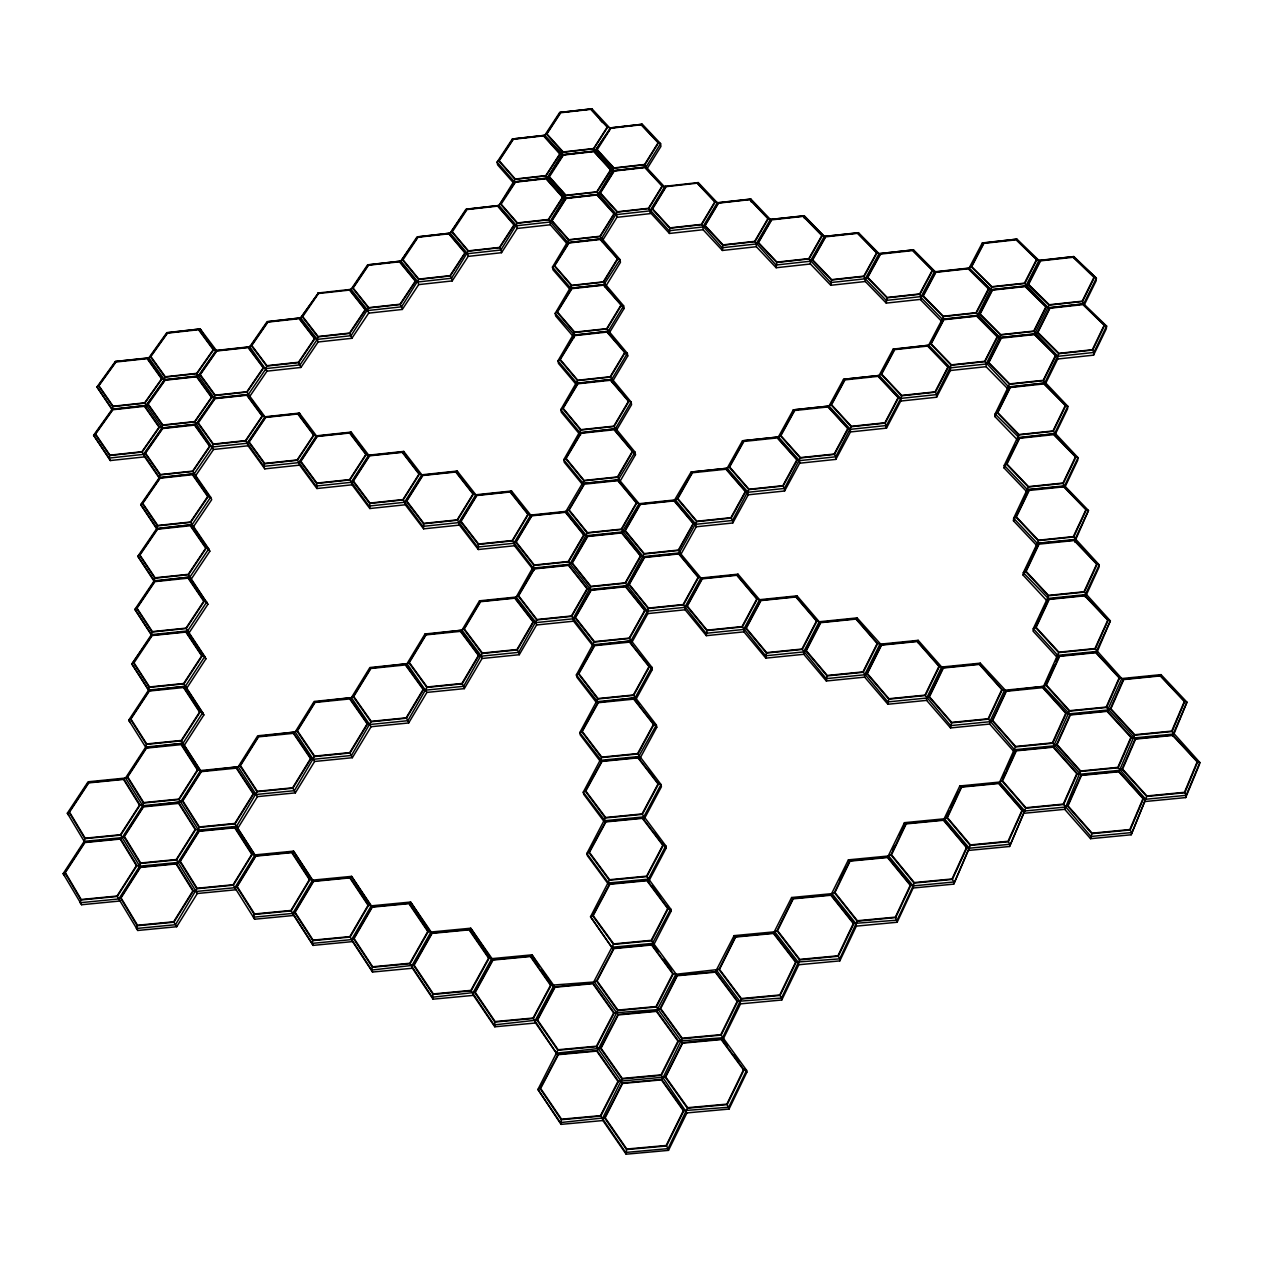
<?xml version="1.0" encoding="UTF-8"?>
<svg xmlns="http://www.w3.org/2000/svg" width="1263" height="1263" viewBox="0 0 1263 1263"><rect width="100%" height="100%" fill="white"/><g stroke="black" fill="none" stroke-linecap="round" stroke-linejoin="round"><path stroke-width="1.5" d="M680.347 555.325L696.245 526.782L732.777 522.977L748.249 494.812L784.607 490.991L799.653 463.205L835.853 459.385L850.457 431.946L886.5 428.125L900.708 401.05L901.514 395.808L881.148 374.211L894.409 349.298L928.605 345.257L930.673 343.962L943.572 319.381L976.836 315.782L979.646 314.061L992.181 289.795L1025.303 286.196L1028.082 284.491L1040.254 260.541L1073.866 256.578L1096.379 278.144L1096.079 280.907L1084.285 304.904M904.466 824.881L904.466 822.671L944.487 818.787L946.84 817.682L961.285 786.723L998.859 783.044L999.649 782.065L1015.42 746.938L992.165 720.557L1005.995 690.893L1043.538 686.362L1058.678 652.624L1035.597 627.474L1048.858 599.041L1084.949 595.362L1099.252 564.893L1073.676 536.964L1086.433 509.699L1063.935 486.429L1027.466 489.697L1004.243 465.384L1018.783 434.93L997.265 412.717L1010.037 387.173L1044.754 383.052L1058.757 353.703L1037.381 332.453L1049.664 307.888L1083.717 303.878L1096.379 278.144L1073.234 256.926M727.488 1045.859L722.925 1039.67L740.544 1003.864L781.765 1000.012L798.816 964.743L839.832 960.89L856.346 926.126L897.14 922.258L913.133 888.015L914.08 883.074L890.952 854.893L905.871 823.476L943.635 819.813L959.817 785.965L999.649 782.065L1002.017 780.944L1016.005 750.427L1053.389 746.733L1069.414 711.148L1045.89 685.193L1059.294 655.955L1095.921 652.261L1110.366 620.875L1084.317 592.126L1097.2 564.103L1074.292 540.106L1037.27 543.327L1013.652 518.256L1028.335 487.029L1006.437 464.121L1019.336 437.898L1054.542 433.714L1067.819 406.276L1043.522 380.652L1055.931 355.456L1034.571 334.206L999.633 337.6L976.836 315.782M912.786 250.216L932.726 270.298L919.938 294.247L921.137 299.315L886.247 303.104L865.344 281.507L864.081 276.439L877.09 252.789L857.672 232.992L824.329 236.449L803.394 216.02L770.398 219.478L768.362 218.594L749.954 199.301L718.3 202.838L715.253 201.875L697.318 182.851L698.265 182.582L717.289 202.759L750.854 199.017L770.398 219.478L804.263 215.72L824.329 236.449L858.493 232.676L879.08 253.674L913.559 249.885L934.715 271.182L920.806 297.263L920.774 299.994L942.23 321.907L943.098 316.618L922.827 295.952L935.599 271.987L968.421 268.403L971.2 266.714L983.609 243.049L1016.968 239.133L1038.896 260.415L1040.254 260.541M918.138 642.741L918.169 640.325L879.932 644.193L877.706 643.451L856.188 618.649L820.476 622.296L816.987 621.001L796.085 596.578L760.736 600.209L757.311 598.93L737.008 574.87L701.991 578.486L698.628 577.238L678.926 553.541L644.241 557.125L640.941 555.909L621.791 532.544L587.453 536.128L584.201 534.928L565.619 511.91L531.597 515.478L528.392 514.294L510.347 491.607L476.64 495.159L473.499 493.991L455.975 471.62L422.584 475.172L419.49 474.02L402.471 451.965L369.396 455.501L366.349 454.38L349.835 432.625L317.06 436.145L314.061 435.04L298.021 413.601L265.53 417.09L262.593 416.001L247.011 394.861L214.836 398.35L211.931 397.277L196.807 376.406L164.916 379.879L162.043 378.837L147.376 358.25L115.343 361.486L96.951 386.983L112.344 410.08M926.632 700.381L887.889 704.249L864.681 677.142L826.318 680.994L803.805 654.297L765.82 658.134L743.954 631.847L706.349 635.668L685.13 609.776L684.783 607.361L700.902 577.996L738.034 574.176L759.568 599.688L797.048 595.852L819.229 621.759L857.088 617.891L881.242 644.761L917.317 641.115L939.483 666.296L943.082 667.622L979.52 663.959L1002.333 689.535L988.487 719.168L1014.489 749.717L1014.3 752.022L989.687 724.046L950.534 727.93L926.632 700.381L926.679 698.044L941.677 667.022L980.309 663.154L1005.995 690.893M900.708 401.05L936.578 397.229L936.625 394.593L951.276 365.244L930.673 343.962M936.578 397.229L950.376 370.517L950.455 367.833L928.605 345.257L893.178 349.077L879.095 375.49L843.51 379.31L829.017 406.07L793.275 409.875L778.387 436.982L742.47 440.787L727.156 468.257L691.066 472.062L674.284 500.511L640.088 504.095L636.836 502.911L617.986 480.24L583.19 483.445L563.756 459.748L580.696 430.051L562.651 408.375L577.728 383.447L611.75 379.421L627.348 353.324L606.966 328.98L621.491 304.999L603.746 284.838L570.797 288.201L552.468 267.093L568.603 240.065L551.552 220.741L565.935 198.149L597.162 194.66L599.957 193.065L613.976 170.758L646.072 167.016L660.596 143.635L642.314 124.248L609.745 127.942L607.708 127.042L590.926 108.997L559.651 112.486L544.748 135.33L512.336 139.009L497.069 162.122L497.638 164.869L513.741 183.167M950.534 727.93L951.513 722.846L928.937 696.876L943.082 667.622M913.133 888.015L953.723 884.132L970.252 845.389L946.84 817.682M1017.741 440.203L994.96 416.632L1008.49 389.557L986.087 366.68L986.214 364.012L1000.47 335.011L979.646 314.061M953.723 884.132L969.321 848.199L944.487 818.787M994.96 416.632L995.102 413.996L1009.5 384.284L988.329 362.702L1000.991 337.821M1021.578 504.016L1027.261 492.27L1004.085 467.973L1004.243 465.384L1006.437 464.121M989.687 724.046L989.829 721.71L1004.527 690.261L1043.538 686.362L1045.89 685.193M1015.878 517.009L1038.154 540.627L1037.049 545.853L1013.463 520.798L1013.652 518.256L1015.878 517.009L1028.887 490.091M1027.261 492.27L1027.466 489.697L1064.598 485.829L1088.485 510.505L1074.671 541.969M1038.739 543.769L1025.588 571.444L1048.274 595.804L1047.122 600.999L1023.125 575.154L1023.314 572.66L1037.27 543.327L1074.955 539.443L1088.485 510.505L1086.433 509.699M969.195 850.378L1009.579 846.494L1025.714 808.194L1002.017 780.944M1045.354 384.047L1057.668 359.008L1057.905 356.308L1034.018 331.395L1046.317 306.83L1025.303 286.196M1009.579 846.494L1024.767 810.988L999.649 782.065M1055.915 661.212L1057.763 655.355L1033.276 628.674L1047.374 598.52L1085.612 594.62M1057.668 359.008L1093.553 355.156L1093.853 352.456L1106.609 326.075L1083.717 303.878L1082.517 301.494L1094.453 277.26M1095.921 652.261L1119.681 677.821L1123.407 679.178L1160.413 675.484L1184.868 701.439L1186.967 702.165L1172.806 734.987L1135.232 738.681L1122.018 769.199L1146.709 796.432L1131.159 834.78L1090.569 838.695L1064.725 809.33L1080.465 771.456L1056.515 744.665L1070.045 714.574L1107.241 710.895L1121.797 678.547L1161.029 674.631L1186.967 702.165L1172.948 736.392M1090.569 838.695L1091.864 833.659L1067.456 805.968L1081.112 775.008L1118.892 771.314L1119.555 770.335L1134.537 735.192L1110.319 708.827L1123.407 679.178M1131.159 834.78L1145.715 799.258L1186.178 795.327L1199.85 762.489L1172.08 731.498L1184.868 701.439M1145.288 801.5L1185.689 797.585L1186.178 795.327L1184.836 792.738L1197.734 761.794L1172.806 734.987M159.533 478.424L144.645 456.874L110.276 460.553L93.604 435.277L112.249 409.133L112.849 406.623L98.419 385.768L115.754 361.707M164.916 379.879L146.224 405.455L112.675 409.417L95.088 434.062L109.692 455.533L109.076 458.074L110.276 460.553M198.78 329.359L213.715 349.646L216.068 350.467L249.742 346.772L267.125 321.607L300.657 317.913L318.26 293.205L300.657 317.913L267.693 321.781L251.305 345.525L248.337 347.199L216.573 350.672L200.217 328.964L167.3 332.832L150.36 356.576L165.043 377.132L164.443 379.642L146.224 405.455L112.249 409.133L96.951 386.983L98.419 385.768M147.724 404.223L162.595 425.378L161.98 427.904L143.493 454.38L109.076 458.074L93.604 435.277L95.088 434.062M156.944 529.276L140.714 504.632L159.454 477.493L160.085 474.935L145.024 453.164L162.453 428.204L196.254 424.21L214.836 398.35M154.275 581.548L137.841 556.288L156.865 528.439L157.496 525.866L142.261 503.448L159.943 477.84L194.202 473.783L212.5 446.976L213.131 444.434L197.817 422.994M587.453 536.128L571.792 563.077L568.697 564.956L534.202 568.539L518.098 595.852L514.988 597.762L480.319 601.33L463.789 629.021L461.942 630.19L425.805 634.515L408.817 662.57L407.002 663.722L370.643 668.095L353.198 696.529L351.398 697.665L314.819 702.07L296.916 730.898L295.147 732.019L258.315 736.455L239.938 765.694L238.202 766.783L201.133 771.251L182.267 800.9L180.562 801.973L143.256 806.489L123.885 836.532L122.211 837.606L120.49 838.616L84.668 842.137L64.792 872.622L80.927 899.982L117.254 896.462L120.127 900.993L81.637 904.734L63.15 873.664L84.226 841.347L84.889 838.648L68.976 812.141L88.536 782.492L123.837 778.971L127.168 776.95L146.24 747.712L182.993 743.291L202.712 712.711L183.909 683.867L202.222 655.829L186.103 631.658L151.955 635.178L131.857 664.006L148.813 690.687M151.623 635.4L134.888 609.398L154.197 580.791L154.844 578.201L139.404 555.12L157.354 528.85L192.087 524.713L210.653 497.212L192.813 471.446L210.084 446.186L194.786 424.715M81.637 904.734L80.248 902.698L80.927 899.982M188.361 577.759L204.274 601.204L186.229 628.5L204.78 656.539L185.361 686.298L149.145 690.64L131.857 664.006L151.465 634.642L152.113 632.021L136.483 608.229L154.686 581.264L189.908 577.065L208.742 548.852L190.681 522.361L208.206 496.454L192.702 474.351M216.573 350.672L199.791 374.716L214.931 395.556L214.3 398.082L196.254 424.21L161.98 427.904L159.564 427.115L144.708 405.944M129.994 722.436L128.731 720.194L148.639 690.04L149.302 687.388L133.468 662.87M149.145 690.64L130.373 719.089L146.413 744.381L145.75 747.033L125.526 778.04L88.094 781.781L67.349 813.214L84.668 842.137M127.168 776.95L143.429 803.047L142.751 805.731L122.211 837.606L84.226 841.347M123.885 836.532L140.367 863.466L139.688 866.181L118.801 898.956L80.248 902.698M251.305 345.525L266.698 366.065L266.051 368.575L248.432 394.388L247.011 394.861M234.965 827.344L252.316 854.277L233.355 885.174L236.007 889.752L197.312 893.509L176.694 926.726L137.825 930.468L136.515 928.463L137.209 925.732L120.506 897.93L140.193 867.018L176.378 863.466L179.772 861.366L198.954 830.88L234.965 827.344L236.56 826.334L257.068 791.759L239.938 765.694M265.53 417.09L248.685 442.05L264.488 463.789L263.825 466.347L264.804 468.857L299.647 465.131L316.887 488.528L352.061 484.803L369.822 508.531L405.312 504.774L423.61 528.85L459.448 525.092L478.298 549.516L514.467 545.742L533.886 570.513M302.252 316.65L317.897 336.889L317.25 339.384L300.041 364.865L266.051 368.575L263.714 367.754L248.337 347.199M182.267 800.9L199.08 827.391L198.386 830.107L178.051 862.424L139.688 866.181L136.957 865.565L120.49 838.616M179.772 861.366L196.823 888.726L175.462 924.721L136.515 928.463M317.06 436.145L300.389 461.405L316.65 483.476L316.887 488.528M642.314 124.248L610.613 127.942L595.031 151.055L563.156 154.765L547.258 178.13L515.209 181.872L498.98 205.49L466.757 209.263L450.196 233.15L417.785 236.955L400.876 261.109L368.291 264.93L352.645 288.075L368.543 308.014L351.082 335.69L317.25 339.384L314.945 338.563L299.315 318.308M402.518 259.815L418.637 279.47L401.571 306.814L402.313 309.451L368.67 313.145L351.888 338.295L318.118 341.989L300.926 367.454L266.998 371.148L249.411 396.929L253.816 402.913M530.649 956.028L551.126 985.219L533.381 1018.483L557.63 1054.968L535.559 1022.998L494.78 1026.803L473.436 995.37L433.098 999.175L412.448 968.247L372.538 972.036L352.566 941.598L313.082 945.387L293.774 915.454L254.668 919.211L253.563 917.191L254.289 914.444L236.67 886.642L255.615 855.73L292.006 852.162L293.553 851.136L313.303 881.006L350.072 877.438L351.572 876.364L372.032 906.739L409.18 903.156L410.617 902.05L431.835 932.947L469.362 929.347L470.752 928.21L492.728 959.627L530.649 956.028L531.991 954.844L554.741 986.813L593.073 983.198L613.455 944.377L592.631 915.707L609.603 883.847L647.145 880.232L648.329 879.143L665.806 845.847L642.346 814.335L658.607 783.865L638.194 757.405L601.772 761.005L579.749 732.682L597.825 698.976L578.328 673.747L594.399 645.314L630.9 640.925L647.477 611.181L648.266 608.498L628.816 584.437L644.241 557.125M369.396 455.501L352.914 481.092L369.68 503.463L369.822 508.531M296.916 730.898L314.361 756.569L294.358 790.685L256.357 794.459L253.737 793.811L236.623 767.715M451.838 231.855L468.21 251.211L451.523 278.255L452.186 280.923L418.685 284.617L402.313 309.451M399.645 261.441L415.764 281.112L400.292 304.525L401.571 306.814L367.88 310.524L365.623 309.672L349.756 289.716L351.035 289.353L367.628 264.804L400.876 261.109L417.074 236.844L450.196 233.15L466 209.184L498.98 205.49L515.083 179.362L498.727 160.811L513.11 139.009M422.584 475.172L406.291 501.079L423.563 523.782L423.61 528.85M353.198 696.529L370.959 721.789L351.461 755.479L313.634 759.252L311.061 758.589L293.632 732.903M313.303 881.006L294.579 912.375L312.814 940.619L312.056 943.382L313.082 945.387M500.653 204.196L517.246 223.267L500.937 249.995L501.522 252.695L468.163 256.389L452.186 280.923M560.472 112.47L546.421 134.004L563.014 152.302L547.258 178.13L514.42 181.825L497.069 162.122L498.727 160.811M408.817 662.57L426.878 687.435L407.87 720.684L408.675 722.957L371.101 726.73L352.361 757.705L314.613 761.478L295.368 792.864L257.431 796.637L237.681 828.465L255.047 855.414M548.963 176.82L565.761 195.623L549.831 222.035L550.336 224.767L567.103 243.806M476.64 495.159L460.553 521.414L478.345 544.432L478.298 549.516M372.032 906.739L353.529 938.567L372.396 967.269L371.622 970.063L372.538 972.036M574.27 337.71L555.688 316.003L555.183 313.35L571.508 285.691L554.22 265.798L568.76 242.67L601.456 238.833L617.212 212.121L599.957 193.065M596.752 149.729L613.771 168.263L598.204 194.376L565.082 198.086L562.982 197.202L546.184 178.383M463.789 629.021L482.119 653.492L463.6 686.314L464.31 688.635L426.91 692.408L408.675 722.957M576.054 384.299L558.483 363.46L557.962 360.839L574.491 332.516L556.951 312.072L571.665 288.359M562.651 408.375L560.819 409.622L579.97 432.625L580.459 435.198L561.34 412.212L560.819 409.622L577.554 380.621L559.762 359.576L574.665 335.263L608.229 331.316L623.638 305.851L603.54 282.154L617.907 258.757L600.414 239.149M181.383 744.191L197.944 769.877L200.58 770.541L238.202 766.783L257.699 735.792L295.147 732.019L314.14 701.439L351.398 697.665L369.901 667.511L407.002 663.722L425.015 633.963L461.942 630.19L479.482 600.825L516.22 597.036L534.044 565.429L515.714 542.08L531.597 515.478M518.098 595.852L536.728 619.944L518.667 652.355L519.282 654.708L482.056 658.497L464.31 688.635M431.835 932.947L413.569 965.248L433.067 994.423L432.278 997.233L433.098 999.175M565.619 511.91L583.932 480.84L565.603 458.516L580.885 432.941L615.365 428.852L631.153 402.076L610.471 377.069L625.169 352.488L607.156 331.727M601.898 241.549L616.928 217.331L650.287 213.621L649.924 210.874L665.001 186.308L665.933 186.356L652.103 208.916L669.832 228.224L669.453 233.45L703.112 229.724L722.404 250.469L756.363 246.711L776.161 267.74L810.436 263.983L830.77 285.28L865.344 281.507M584.122 483.824L568.65 510.063L587.263 533.065L569.881 564.277L533.302 568.082L512.494 540.88L528.392 514.294M571.792 563.077L590.674 586.79L573.07 618.807L573.607 621.191L592.726 645.582M596.389 702.496L576.891 677.252L576.37 674.916L594.194 642.062L575.012 617.623L590.879 589.932L625.722 586.348L628.816 584.437M492.728 959.627L474.714 992.418L494.891 1022.083L494.78 1026.803M718.3 202.838L704.659 225.667L722.878 245.227L722.404 250.469M640.088 504.095L624.838 530.681L644.004 554.031L626.843 585.637L589.916 589.442L587.579 588.7L568.697 564.956M603.967 821.392L583.774 794.395L583.238 792.185L601.551 757.579L581.738 731.545L598.031 702.307L635.068 697.855L651.866 667.274L629.527 638.462L645.172 610.424L625.722 586.348M633.915 698.707L653.997 724.331L637.941 753.964L661.023 784.528L643.783 816.877L642.599 817.887L605.624 821.503L588.89 852.446L586.821 853.52L608.529 882.979L609.034 885.079L587.358 855.651L586.821 853.52L605.403 817.95L585.258 791.08L601.772 761.005M692.124 472.425L677.284 498.664L696.702 521.651L678.926 553.541M771.456 219.557L758.037 242.67L776.729 262.483L776.161 267.74M554.741 986.813L536.996 1020.094L557.851 1050.263L537.912 1089.464L561.025 1124.37L602.909 1120.549L626.132 1154.193L668.49 1150.372L686.914 1112.908L661.37 1075.35L678.547 1041.059L656.665 1010.874L617.923 1014.489L594.352 981.967L551.126 985.219M588.89 852.446L609.366 880.2L590.531 916.749L613.108 949.208L590.531 916.749L592.631 915.707M743.56 441.119L729.13 467.01L748.801 489.634L732.508 520.467L732.777 522.977M701.991 578.486L686.804 606.161L706.854 630.584L706.349 635.668M642.599 817.887L663.359 845.215L646.877 876.585L670.748 909.076L651.834 944.535L613.692 948.15L596.483 980.956L617.67 1010.605L598.299 1049.269L597.004 1050.595L558.057 1054.21L540.059 1088.517L561.261 1119.728L561.025 1124.37M825.449 236.544L812.235 259.925L831.449 280.023L830.77 285.28M794.411 410.159L780.376 435.719L800.284 457.995L784.434 488.449L784.607 490.991M617.923 1014.489L600.462 1048.29L622.028 1078.965L602.372 1118.765L602.909 1120.549M760.736 600.209L745.786 628.264L766.436 653.05L765.82 658.134M880.279 253.8L867.271 277.465L887.005 297.831L886.247 303.104M890.952 854.893L888.631 855.982L848.404 859.85L831.054 894.757L792.911 898.419L777.013 930.752L774.756 931.794L734.103 935.646L715.553 971.673L677.015 975.289L660.091 1008.6L681.988 1038.754L662.886 1077.986L661.654 1079.36L622.28 1082.975L604.567 1117.818L626.527 1149.567L626.132 1154.193M844.694 379.563L831.054 404.791L851.199 426.72L835.743 456.796L835.853 459.385M905.871 823.476L904.466 822.671L887.7 857.056L849.746 860.703L834.354 892.578L832.064 893.636L791.617 897.504L773.682 932.962L735.334 936.609L718.931 969.416L741.144 999.065L722.61 1037.76L721.457 1039.07L682.288 1042.701L665.127 1077.023L687.419 1108.235L668.064 1148.62L668.49 1150.372M820.476 622.296L805.778 650.729L827.06 675.91L826.318 680.994M971.2 266.714L991.676 287.064L977.562 315.371L942.293 319.192L920.806 297.263L922.827 295.952M777.013 930.752L799.542 959.896L781.56 998.054L781.765 1000.012M881.242 644.761L866.828 673.605L888.742 699.165L887.889 704.249M1028.082 284.491L1049.111 305.125L1034.571 334.206M834.354 892.578L857.182 921.232L839.721 958.854L839.832 960.89M1185.689 797.585L1199.329 764.794L1199.85 762.489L1197.734 761.794M1053.389 746.733L1077.323 773.572L1063.635 804.499L1090.9 836.485L1131.569 832.57L1130.211 829.965L1143.552 798.579L1118.892 771.314M1143.552 798.579L1145.715 799.258L1118.213 767.762L1131.443 737.276L1107.241 710.895M1135.232 738.681L1106.577 707.454L1119.681 677.821M1097.073 652.087L1110.366 620.875L1108.267 620.117L1084.949 595.362M943.635 819.813L967.032 847.552L969.321 848.199L1009.769 844.3L1008.379 841.711L1022.525 810.325L998.859 783.044M1081.112 775.008L1052.758 743.26L1066.319 713.2L1042.812 687.214M1121.797 678.547L1095.289 648.929L1108.267 620.117M887.7 857.056L910.812 885.252L913.165 885.884L953.818 882L952.413 879.395L967.032 847.552M1002.601 777.534L1004.938 772.419M1006.5 769.025L1013.51 753.711M1044.091 687.025L1054.352 664.654M1085.312 597.099L1098.936 567.403L1099.252 564.893L1097.2 564.103M897.14 922.258L895.704 917.57L910.812 885.252M946.034 817.556L949.255 810.657M950.865 807.199L958.112 791.664M1035.549 625.801L1038.849 618.712M1040.507 615.16L1046.301 602.767M773.682 932.962L796.195 962.138L839.721 958.854L838.269 956.249L853.883 923.442L831.054 894.757M1063.935 486.429L1063.351 483.382L1075.981 456.827L1053.863 434.267M1064.598 485.829L1078.002 457.648L1053.295 431.299L1065.814 405.439L1044.075 383.542M892.815 849.383L894.472 845.878M899.461 835.38L903.629 826.634M1023.125 575.154L1028.856 563.093M1032.945 554.473L1036.228 547.574M1065.183 486.65L1077.718 460.253L1078.002 457.648L1075.981 456.827M686.914 1112.908L729.035 1109.072L727.204 1104.604L744.065 1069.777L721.457 1039.07M715.553 971.673L737.75 1001.338L781.56 998.054L780.076 995.433L796.195 962.138M992.165 720.557L989.829 721.71L950.613 725.609L925.321 695.518L939.483 666.296M1055.931 355.456L1057.905 356.308L1093.853 352.456L1092.637 350.072L1104.683 325.207L1083.101 304.272M729.035 1109.072L746.875 1072.176L746.607 1070.298L721.11 1035.123L737.75 1001.338M839.911 879.774L845.91 867.334M1013.463 520.798L1015.089 517.451M1055.126 434.63L1067.551 408.928L1067.819 406.276L1065.814 405.439M1093.553 355.156L1106.293 328.806L1106.609 326.075L1104.683 325.207M597.004 1050.595L618.538 1081.302L600.809 1116.113L625.627 1152.456L668.064 1148.62L666.517 1145.967L683.93 1110.603L661.654 1079.36M1004.085 467.973L1015.184 445.413M928.937 696.876L926.679 698.044L887.857 701.912L863.276 672.279L877.706 643.451M879.932 644.193L864.634 674.774L864.681 677.142M682.288 1042.701L656.381 1006.99L673.321 973.71L651.834 944.535M1010.037 387.173L1008.663 386.904L984.982 361.613L997.644 336.747M1049.664 307.888L1048.274 307.714L1024.782 283.465L1036.97 259.515L1016.289 239.465M718.931 969.416L675.847 974.294L656.665 1010.874M1073.866 256.578L1038.896 260.415L1025.982 285.817L990.871 289.637L968.421 268.403M557.851 1050.263L596.768 1046.648L614.244 1012.879L593.073 983.198M677.015 975.289L651.55 940.761L668.269 908.46L647.145 880.232M866.828 673.605L864.634 674.774L826.207 678.641L802.289 649.419L816.987 621.001M878.259 375.964L898.625 397.577L900.708 398.413L936.625 394.593L935.378 392.193L948.418 366.996L927.831 345.699M1037.381 332.453L1035.234 333.764L999.633 337.6L976.346 313.003L988.897 288.769M819.229 621.759L803.647 651.913L803.805 654.297M658.023 951.56L653.46 945.371L671.142 911.144L670.748 909.076L668.269 908.46M886.5 428.125L885.205 423.121L898.625 397.577M928.605 345.257L942.293 319.192L943.572 319.381M935.599 271.987L934.352 271.845L969.147 268.04L982.33 242.938L1016.968 239.133M648.772 881.242L666.217 847.994L665.806 845.847L663.359 845.215M706.854 630.584L742.344 626.969L757.311 598.93M800.284 457.995L834.464 454.396L848.278 428.52L828.133 406.575M553.715 985.787L534.896 1021.088L535.559 1022.998M759.568 599.688L743.702 629.448L743.954 631.847M638.194 757.405L656.381 725.025L633.663 695.36L649.514 666.548L629.748 641.715M639.788 758.731L656.776 727.314L656.381 725.025L653.997 724.331M748.801 489.634L783.123 486.034L797.332 459.811L777.44 437.519M433.067 994.423L471.162 990.839L489.176 958.08L469.362 929.347M648.266 608.498L683.425 604.898L698.628 577.238M696.702 521.651L731.198 518.051L745.802 491.481L726.162 468.841M539.143 966.116L531.991 954.844L491.781 958.649L472.678 993.428L473.436 995.37M913.559 249.885L879.08 253.674L865.297 278.776L830.675 282.565L809.078 258.931L822.308 235.565M649.514 666.548L651.866 667.274L652.276 669.627L635.494 700.176L639.046 704.691M644.004 554.031L678.657 550.431L693.671 523.498L674.284 500.511M640.941 555.909L625.485 583.206L647.477 611.181L647.887 613.581L631.342 643.309L630.9 640.925L593.421 644.746L571.697 616.36L587.579 588.7M491.386 959.043L470.752 928.21L430.967 932.015L411.596 966.258L412.448 968.247M824.329 236.449L810.293 261.236L810.436 263.983M372.396 967.269L410.065 963.701L428.346 931.415L409.18 903.156M587.263 533.065L621.57 529.481L636.836 502.911M677.284 498.664L675.342 499.895L639.094 503.7L621.791 532.544M519.282 654.708L536.554 624.98L535.97 622.596L516.22 597.036M619.533 482.198L635.478 454.743L635.068 452.186L614.071 426.484L628.958 401.255L610.676 379.895M312.814 940.619L350.104 937.051L368.622 905.239L350.072 877.438M482.119 653.492L517.262 649.908L533.586 621.87L514.988 597.762M534.044 565.429L568.524 561.861L584.201 534.928M583.932 480.84L617.765 477.272L632.842 451.38L614.276 429.373M722.878 245.227L754.927 241.675L768.362 218.594M430.715 932.457L410.617 902.05L371.259 905.839L351.619 939.593L312.056 943.382L291.2 910.876L309.956 879.537L292.006 852.162M617.986 480.24L635.068 452.186L632.842 451.38M770.398 219.478L756.142 243.98L756.363 246.711M615.807 431.425L631.563 404.681L631.153 402.076L628.958 401.255M426.878 687.435L462.179 683.851L478.961 655.434L460.632 630.947M370.959 721.789L406.433 718.221L423.658 689.409L405.628 664.527M669.832 228.224L701.612 224.688L715.253 201.875M371.069 906.266L351.572 876.364L312.608 880.137L292.732 913.417L253.563 917.191M568.65 510.063L566.771 511.294L530.713 515.067L513.852 543.279L514.467 545.742M717.289 202.759L702.828 226.977L703.112 229.724M625.169 352.488L627.348 353.324L627.758 355.961L612.192 382.042L611.75 379.421L576.828 383.194L557.962 360.839L559.762 359.576M609.634 332.374L624.048 308.535L623.638 305.851L621.491 304.999M621.001 305.062L606.682 328.664L574.712 332.153L557.441 312.008L571.934 288.659L603.525 285.185L624.048 308.535M314.361 756.569L349.993 753.001L367.707 723.794L349.977 698.502M605.245 287.143L620.449 262.341L620.038 259.625L600.225 236.56L614.418 213.715L597.162 194.66M257.068 791.759L292.874 788.207L311.061 758.589M423.563 523.782L457.395 520.23L473.499 493.991M617.212 212.121L648.708 208.6L662.554 186.056L645.077 167.253M312.545 880.611L293.553 851.136L254.984 854.893L234.871 887.7L196.112 891.457L193.397 890.857L176.378 863.466M530.713 515.067L511.562 491.007L475.835 494.78L458.753 522.614L459.448 525.092M603.746 284.838L620.038 259.625L617.907 258.757M137.209 925.732L173.915 922.195L193.397 890.857M199.08 827.391L235.06 823.855L253.737 793.811M613.771 168.263L644.872 164.758L658.56 142.735L641.336 124.453M647.477 168.105L660.928 146.429L660.596 143.635L658.56 142.735M140.367 863.466L176.52 859.929L195.702 829.459L178.92 802.952M369.68 503.463L403.181 499.927L419.49 474.02M565.761 195.623L596.989 192.118L611.024 169.826L594.005 151.276M475.835 494.78L457.222 471.052L421.826 474.809L404.539 502.295L405.312 504.774M117.254 896.462L136.957 865.565M143.429 803.047L179.062 799.511L197.944 769.877M517.246 223.267L548.6 219.778L562.982 197.202M563.014 152.302L593.831 148.813L607.708 127.042M183.767 687.119L200.107 712.032L181.525 740.844L200.58 770.541L180.562 801.973L142.751 805.731L140.067 805.084L123.837 778.971M610.613 127.942L595.031 151.055L562.335 154.749L560.251 153.849L543.69 135.536M84.889 838.648L120.695 835.127L140.067 805.084M316.65 483.476L349.851 479.94L366.349 454.38M468.21 251.211L499.69 247.722L514.42 224.877L497.859 205.774M515.083 179.362L546.042 175.889L560.251 153.849M421.826 474.809L403.765 451.428L368.701 455.169L351.209 482.308L315.987 486.05L297.373 460.285L314.061 435.04M200.691 771.14L184.177 745.517L203.848 714.969L202.712 712.711L200.107 712.032M501.522 252.695L517.12 228.461L516.567 225.745L498.98 205.49M203.848 714.969L186.514 688.572L205.901 658.844L204.78 656.539L202.222 655.829M418.637 279.47L450.26 275.966L465.352 252.837L449.012 233.466M205.901 658.844L188.803 633.252L207.89 604.298L188.487 574.697L206.264 548.095L190.555 525.345M368.701 455.169L351.161 432.104L316.413 435.83L298.731 462.637L263.825 466.347L245.732 440.945L262.593 416.001M317.897 336.889L349.772 333.385L365.623 309.672M207.89 604.298L191.013 579.464L209.832 551.268L208.742 548.852L206.264 548.095M266.698 366.065L298.715 362.576L314.945 338.563M316.413 435.83L299.394 413.096L264.962 416.806L247.09 443.266L212.5 446.976L210.084 446.186M209.832 551.268L193.176 527.145L211.71 499.674L210.653 497.212L208.206 496.454M214.931 395.556L247.09 392.067L263.714 367.754M264.804 468.857L248.085 445.776L213.542 449.486L195.276 476.262L208.427 495.001M162.595 425.378L194.897 421.905L211.931 397.277M216.068 350.467L198.259 375.964L196.807 376.406M109.692 455.533L142.119 452.059L159.564 427.115M165.043 377.132L196.917 373.659L213.715 349.646M112.849 406.623L144.866 403.15L162.043 378.837M147.376 358.25L148.86 357.824L166.827 332.627L200.217 328.964L204.638 336.163M1160.413 675.484L1161.029 674.631M979.52 663.959L980.309 663.154M917.317 641.115L918.169 640.325L941.677 667.022M856.188 618.649L857.088 617.891M115.343 361.486L148.86 357.824L150.36 356.576M199.791 374.716L198.259 375.964L164.443 379.642L148.86 357.824M512.336 139.009L544.748 135.33L546.421 134.004M317.644 293.048L351.035 289.353L352.645 288.075M145.024 453.164L143.493 454.38L144.645 456.874M142.261 503.448L140.714 504.632L157.354 528.85M248.685 442.05L247.09 443.266L248.085 445.776M551.552 220.741L549.831 222.035L516.567 225.745L514.42 224.877M796.085 596.578L797.048 595.852M139.404 555.12L137.841 556.288L154.686 581.264M554.22 265.798L552.468 267.093L552.989 269.793L570.071 289.48M300.389 461.405L298.731 462.637L299.647 465.131M669.453 233.45L650.682 212.973L650.319 210.242L652.103 208.916M136.483 608.229L134.888 609.398L151.955 635.178M556.951 312.072L555.183 313.35L574.665 335.263M704.659 225.667L702.828 226.977L669.122 230.719L650.319 210.242M352.914 481.092L351.209 482.308L352.061 484.803M758.037 242.67L756.142 243.98L722.136 247.737L701.612 224.688M406.291 501.079L404.539 502.295L368.985 506.053L349.851 479.94M737.008 574.87L738.034 574.176L738.287 576.638M130.373 719.089L128.731 720.194L145.971 747.68M812.235 259.925L810.293 261.236L775.987 265.025L754.927 241.675M460.553 521.414L458.753 522.614L422.868 526.387L403.181 499.927M565.603 458.516L563.756 459.748L564.277 462.29L582.464 484.487M867.271 277.465L865.297 278.776L886.216 300.405L921.169 296.584M68.976 812.141L67.349 813.214L68.723 815.345M515.714 542.08L513.852 543.279L477.619 547.053L457.395 520.23M64.792 872.622L63.15 873.664L64.555 875.717M624.838 530.681L622.912 531.897L586.506 535.701L566.771 511.294M691.398 474.62L691.066 472.062L727.156 468.257L729.13 467.01M742.47 440.787L778.387 436.982L780.376 435.719M793.432 412.496L793.275 409.875L829.017 406.07L831.054 404.791M843.51 379.31L879.095 375.49L881.148 374.211M988.329 362.702L986.214 364.012L950.455 367.833L948.418 366.996M575.012 617.623L573.07 618.807L535.97 622.596L533.586 621.87M120.506 897.93L118.801 898.956L137.825 930.468M997.265 412.717L995.102 413.996L1019.336 437.898M686.804 606.161L684.783 607.361L647.477 611.181L645.172 610.424M578.328 673.747L576.37 674.916L598.031 702.307M236.67 886.642L234.871 887.7L254.668 919.211M745.786 628.264L743.702 629.448L706.033 633.284L683.425 604.898M581.738 731.545L579.749 732.682L580.285 734.955L600.083 761.021M294.579 912.375L292.732 913.417L293.774 915.454M805.778 650.729L803.647 651.913L765.599 655.765L742.344 626.969M585.258 791.08L583.238 792.185L605.624 821.503M1025.588 571.444L1023.314 572.66L1048.858 599.041M353.529 938.567L351.619 939.593L352.566 941.598M1035.597 627.474L1033.276 628.674L1033.055 631.121L1057.494 657.77M413.569 965.248L371.622 970.063L350.104 937.051M474.714 992.418L432.278 997.233L410.065 963.701M510.347 491.607L511.562 491.007M1110.319 708.827L1107.904 709.995L1068.482 713.911L1066.319 713.2M1056.515 744.665L1054.116 745.817L1014.489 749.717L1016.005 750.427M186.103 631.658L187.666 630.916L206.785 601.93L204.274 601.204M594.352 981.967L596.483 980.956M536.996 1020.094L494.054 1024.893L471.162 990.839M1122.018 769.199L1119.555 770.335L1079.518 774.266L1077.323 773.572M1067.456 805.968L1065.009 807.089L1024.767 810.988L1022.525 810.325M660.091 1008.6L657.881 1009.595L614.244 1012.879M455.975 471.62L457.222 471.052L457.916 473.578M600.462 1048.29L557.015 1053.089L558.057 1054.21M540.059 1088.517L537.912 1089.464L560.409 1122.586L604.567 1117.818M665.127 1077.023L618.538 1081.302M402.471 451.965L403.765 451.428M349.835 432.625L351.161 432.104L351.998 434.646M857.672 232.992L858.493 232.676M298.021 413.601L299.394 413.096L300.294 415.638M803.394 216.02L804.263 215.72L804.405 218.483M749.954 199.301L750.854 199.017L751.075 201.796M590.926 108.997L591.952 108.807L609.745 127.942M559.651 112.486L591.952 108.807M662.554 186.056L664.606 186.94L646.072 167.016L613.092 170.726L611.024 169.826M665.001 186.308L698.265 182.582M517.12 228.461L550.336 224.767M568.603 240.065L600.225 236.56M548.6 219.778L567.908 242.559L601.456 238.833M776.729 262.483L809.078 258.931M368.543 308.014L400.292 304.525M571.508 285.691L603.54 282.154M570.797 288.201L604.803 284.459M831.449 280.023L864.081 276.439M887.005 297.831L919.938 294.247M574.491 332.516L606.966 328.98M991.676 287.064L1024.782 283.465M573.781 335.058L608.229 331.316M943.098 316.618L976.346 313.003M1049.111 305.125L1082.517 301.494M264.962 416.806L248.432 394.388L214.3 398.082L196.917 373.659M1083.717 303.878L1048.274 307.714L1046.317 306.83M577.554 380.621L610.471 377.069M1000.47 335.011L1034.018 331.395M213.131 444.434L245.732 440.945M951.276 365.244L984.982 361.613M1058.757 353.703L1092.637 350.072M950.376 370.517L986.087 366.68M160.085 474.935L192.813 471.446M264.488 463.789L297.373 460.285M580.696 430.051L614.071 426.484M901.514 395.808L935.378 392.193M1009.5 384.284L1043.522 380.652M142.119 452.059L159.454 477.493L194.202 473.783M615.365 428.852L579.97 432.625L580.885 432.941M1008.663 386.904L1044.754 383.052M851.199 426.72L885.205 423.121M157.496 525.866L190.681 522.361M1018.783 434.93L1053.295 431.299M156.865 528.439L192.087 524.713L193.176 527.145M583.19 483.445L619.091 479.656L639.094 503.7M1017.931 437.582L1054.542 433.714M154.844 578.201L188.487 574.697M478.345 544.432L512.494 540.88M1028.335 487.029L1063.351 483.382M154.197 580.791L189.908 577.065L191.013 579.464M700.902 577.996L679.983 552.862L643.23 556.667L621.57 529.481M152.113 632.021L186.229 628.5M590.674 586.79L625.485 583.206M1038.154 540.627L1073.676 536.964M151.465 634.642L187.666 630.916L188.803 633.252M536.728 619.944L571.697 616.36M536.554 624.98L573.607 621.191M647.887 613.581L685.13 609.776M149.302 687.388L183.909 683.867M594.194 642.062L629.527 638.462M1048.274 595.804L1084.317 592.126M148.639 690.04L185.361 686.298L186.514 688.572M766.436 653.05L802.289 649.419M146.413 744.381L181.525 740.844M597.825 698.976L633.663 695.36M827.06 675.91L863.276 672.279M1058.678 652.624L1095.289 648.929M597.036 701.675L635.068 697.855M1096.6 651.455L1057.763 655.355L1059.294 655.955M888.742 699.165L925.321 695.518M601.551 757.579L637.941 753.964M951.513 722.846L988.487 719.168M1069.414 711.148L1106.577 707.454M600.746 760.31L639.346 756.474M1015.42 746.938L1052.758 743.26M1134.537 735.192L1172.08 731.498M1173.406 734.056L1133.574 737.987L1131.443 737.276M605.403 817.95L642.346 814.335M1080.465 771.456L1118.213 767.762M604.582 820.713L643.783 816.877L644.209 819.055L661.417 786.754L661.023 784.528L658.607 783.865M196.823 888.726L233.355 885.174M1025.714 808.194L1063.635 804.499M1146.709 796.432L1184.836 792.738M1024.546 813.23L1064.725 809.33M254.289 914.444L291.2 910.876M609.366 880.2L646.877 876.585M970.252 845.389L1008.379 841.711M1091.864 833.659L1130.211 829.965M648.329 879.143L608.529 882.979L609.603 883.847M914.08 883.074L952.413 879.395M613.455 944.377L651.55 940.761M857.182 921.232L895.704 917.57M799.542 959.896L838.269 956.249M494.891 1022.083L533.381 1018.483M617.67 1010.605L656.381 1006.99M741.144 999.065L780.076 995.433M681.988 1038.754L721.11 1035.123M622.028 1078.965L661.37 1075.35M561.261 1119.728L600.809 1116.113M687.419 1108.235L727.204 1104.604M626.527 1149.567L666.517 1145.967M563.156 154.765L544.748 135.33M613.976 170.758L593.831 148.813M565.935 198.149L546.042 175.889M982.33 242.938L983.609 243.049M992.181 289.795L990.871 289.637L969.147 268.04M567.908 242.559L568.76 242.67M894.409 349.298L893.178 349.077L893.194 351.761M683.93 1110.603L728.719 1107.256L746.607 1070.298L744.065 1069.777M678.547 1041.059L722.61 1037.76L722.925 1039.67M489.176 958.08L491.781 958.649M428.346 931.415L430.967 932.015M673.321 973.71L675.847 974.294M368.622 905.239L371.259 905.839M309.956 879.537L312.608 880.137M252.316 854.277L255.615 855.73M195.702 829.459L198.386 830.107L236.56 826.334L254.984 854.893M853.883 923.442L897.14 920.174L913.165 885.884L888.631 855.982M367.707 723.794L370.233 724.473L407.87 720.684L406.433 718.221M576.828 383.194L577.728 383.447M423.658 689.409L426.136 690.103L463.6 686.314L462.179 683.851M478.961 655.434L481.377 656.16L518.667 652.355L517.262 649.908M1002.333 689.535L1004.527 690.261M693.671 523.498L695.913 524.287L732.508 520.467L731.198 518.051M745.802 491.481L748.012 492.27L784.434 488.449L783.123 486.034M797.332 459.811L799.495 460.632L835.743 456.796L834.464 454.396M415.764 281.112L417.974 281.965L451.523 278.255L450.26 275.966M848.278 428.52L850.378 429.341L886.484 425.52L900.708 398.413L879.095 375.49M465.352 252.837L467.531 253.705L500.937 249.995L499.69 247.722M614.418 213.715L616.518 214.599L649.924 210.874L648.708 208.6M1070.045 714.574L1043.538 686.362M877.09 252.789L879.08 253.674M932.726 270.298L934.715 271.182M1036.97 259.515L1038.896 260.415M590.879 589.932L568.524 561.861M959.817 785.965L961.285 786.723M533.302 568.082L534.202 568.539M593.421 644.746L594.399 645.314M479.482 600.825L480.319 601.33M848.404 859.85L849.746 860.703M162.453 428.204L144.866 403.15M425.015 633.963L425.805 634.515M791.617 897.504L792.911 898.419M735.334 936.609L734.103 935.646L734.403 937.699M613.692 948.15L612.602 947.187L653.034 943.35L653.46 945.371M622.28 1082.975L596.768 1046.648M600.004 119.796L602.53 122.543M829.017 406.07L850.378 429.341L850.457 431.946M778.387 436.982L799.495 460.632L799.653 463.205M727.156 468.257L748.012 492.27L748.249 494.812M625.217 353.024L627.758 355.961M450.196 233.15L467.531 253.705L468.163 256.389M675.342 499.895L695.913 524.287L696.245 526.782M633.016 451.822L635.478 454.743M400.876 261.109L417.974 281.965L418.685 284.617M351.035 289.353L367.88 310.524L368.67 313.145M832.064 893.636L856.267 924.058L856.346 926.126M649.94 666.69L652.276 669.627M461.39 478.014L466.047 483.95M649.687 718.268L656.776 727.314M300.657 317.913L317.25 339.384L318.118 341.989M774.756 931.794L798.642 962.722L798.816 964.743M404.539 453.954L411.754 463.3M648.203 769.625L654.218 777.408M354.335 437.708L362.513 448.476M654.629 832.775L659.27 838.869M662.743 843.431L666.217 847.994M249.742 346.772L266.998 371.148M461.942 630.19L481.377 656.16L482.056 658.497M716.689 970.442L740.26 1001.906L740.544 1003.864M302.567 418.669L308.235 426.247M313.903 433.825L316.176 436.84M652.308 885.963L660.549 896.983M667.606 906.424L671.142 911.144M206.895 339.226L214.805 349.977M257.115 407.396L261.52 413.364M663.707 959.28L671.679 970.11M734.34 1055.142L738.902 1061.33M744.602 1069.082L746.875 1072.176M146.24 747.712L145.75 747.033L182.993 743.291L184.177 745.517M407.002 663.722L426.91 692.408M198.954 830.88L179.062 799.511M351.398 697.665L371.101 726.73M541.306 969.21L554.331 987.761M295.147 732.019L314.613 761.478M143.256 806.489L125.526 778.04M238.202 766.783L257.431 796.637M176.694 926.726L173.915 922.195M120.695 835.127L140.193 867.018M176.52 859.929L197.312 893.509M235.06 823.855L237.681 828.465M292.874 788.207L295.368 792.864M349.993 753.001L352.361 757.705M194.897 421.905L213.542 449.486M247.09 392.067L248.432 394.388M298.715 362.576L300.926 367.454M349.772 333.385L351.888 338.295M678.657 550.431L679.983 552.862M617.765 477.272L619.091 479.656M596.989 192.118L616.518 214.599L616.928 217.331M644.872 164.758L646.072 167.016M1197.15 761.842L1184.457 792.311L1146.899 795.958L1122.602 769.135L1135.611 739.092L1172.617 735.445L1197.15 761.842M1142.968 798.626L1129.817 829.538L1092.085 833.17L1068.04 805.905L1081.491 775.419L1118.686 771.772L1142.968 798.626M1184.299 701.486L1171.701 731.088L1134.742 734.734L1110.887 708.78L1123.786 679.573L1160.223 675.926L1184.299 701.486M1130.859 737.339L1117.834 767.351L1080.67 770.998L1057.084 744.602L1070.408 714.984L1107.035 711.353L1130.859 737.339M1076.755 773.635L1063.272 804.089L1025.935 807.72L1002.601 780.881L1016.368 750.822L1053.168 747.207L1076.755 773.635M1119.113 677.884L1106.199 707.059L1069.619 710.69L1046.459 685.13L1059.657 656.334L1095.731 652.718L1119.113 677.884M1021.956 810.388L1008.016 841.284L970.473 844.9L947.424 817.619L961.648 787.133L998.638 783.518L1021.956 810.388M1065.751 713.248L1052.395 742.849L1015.626 746.465L992.734 720.494L1006.358 691.287L1042.607 687.672L1065.751 713.248M1107.714 620.18L1094.926 648.551L1058.883 652.166L1036.149 627.427L1049.221 599.42L1084.743 595.804L1107.714 620.18M966.448 847.615L952.049 878.969L914.317 882.569L891.536 854.83L906.218 823.902L943.414 820.287L966.448 847.615M1096.647 564.166L1083.97 591.763L1048.479 595.378L1026.14 571.381L1039.086 544.132L1074.087 540.532L1096.647 564.166M910.228 885.316L895.356 917.127L857.419 920.727L834.938 892.515L850.094 861.129L887.479 857.53L910.228 885.316M1001.78 689.598L988.124 718.773L951.734 722.389L929.505 696.813L943.414 668.016L979.299 664.417L1001.78 689.598M1085.896 509.747L1073.329 536.601L1038.36 540.217L1016.415 516.962L1029.234 490.439L1063.73 486.839L1085.896 509.747M853.283 923.506L837.922 955.791L799.795 959.391L777.598 930.689L793.259 898.846L830.817 895.262L853.283 923.506M1075.445 456.89L1063.004 483.019L1028.54 486.618L1006.974 464.074L1019.667 438.245L1053.674 434.661L1075.445 456.89M743.465 1069.824L726.856 1104.115L687.688 1107.683L665.727 1076.976L682.636 1043.175L721.205 1039.591L743.465 1069.824M795.595 962.201L779.729 994.976L741.397 998.544L719.515 969.368L735.666 937.051L773.43 933.468L795.595 962.201M938.914 666.359L924.99 695.124L888.963 698.723L867.381 673.542L881.574 645.14L917.096 641.557L938.914 666.359M1065.293 405.486L1052.963 430.951L1018.988 434.535L997.786 412.654L1010.353 387.504L1043.885 383.92L1065.293 405.486M1104.162 325.254L1092.306 349.74L1058.947 353.324L1037.902 332.406L1049.995 308.204L1082.912 304.636L1104.162 325.254M683.315 1110.651L666.169 1145.478L626.795 1149.03L605.182 1117.771L622.612 1083.449L661.386 1079.897L683.315 1110.651M737.166 1001.401L720.763 1034.665L682.241 1038.233L660.675 1008.537L677.347 975.746L715.3 972.178L737.166 1001.401M1055.41 355.519L1043.191 380.321L1009.69 383.889L988.85 362.655L1001.306 338.137L1034.381 334.584L1055.41 355.519M1093.947 277.323L1082.186 301.178L1049.3 304.746L1028.587 284.443L1040.586 260.841L1073.045 257.289L1093.947 277.323M677.947 1041.122L661.023 1074.876L622.296 1078.444L601.062 1048.243L618.254 1014.947L656.397 1011.395L677.947 1041.122M877.154 643.514L862.945 671.884L827.281 675.468L806.331 650.682L820.792 622.675L855.967 619.091L877.154 643.514M1045.811 306.893L1033.702 331.064L1000.659 334.632L980.167 314.013L992.497 290.111L1025.114 286.559L1045.811 306.893M617.939 1081.365L600.478 1115.639L561.546 1119.192L540.659 1088.453L558.372 1054.668L596.736 1051.116L617.939 1081.365M672.737 973.773L656.05 1006.532L617.939 1010.084L597.067 980.893L614.023 948.592L651.566 945.024L672.737 973.773M997.139 336.795L984.666 361.297L951.465 364.849L931.178 343.915L943.887 319.713L976.646 316.16L997.139 336.795M1036.465 259.578L1024.451 283.149L991.865 286.701L971.705 266.667L983.924 243.364L1016.099 239.828L1036.465 259.578M613.644 1012.942L596.436 1046.19L558.135 1049.742L537.596 1020.046L555.057 987.256L592.805 983.703L613.644 1012.942M667.685 908.523L651.234 940.319L613.723 943.887L593.2 915.643L609.918 884.274L646.893 880.721L667.685 908.523M816.451 621.064L801.958 649.04L766.657 652.624L746.322 628.2L761.036 600.572L795.864 597.004L816.451 621.064M947.897 367.044L935.062 391.862L901.719 395.414L881.653 374.148L894.725 349.63L927.626 346.078L947.897 367.044M988.392 288.817L976.031 312.687L943.303 316.239L923.332 295.905L935.915 272.303L968.232 268.766L988.392 288.817M662.791 845.263L646.561 876.143L609.619 879.711L589.458 852.383L605.94 821.913L642.346 818.361L662.791 845.263M898.104 397.64L884.889 422.773L851.404 426.326L831.559 404.744L844.994 379.895L878.053 376.342L898.104 397.64M550.542 985.282L533.065 1018.025L495.159 1021.562L475.298 992.371L493.028 960.069L530.381 956.533L550.542 985.282M658.039 783.913L642.03 813.925L605.656 817.493L585.827 791.033L602.088 761.415L637.941 757.863L658.039 783.913M756.774 598.994L742.028 626.59L707.075 630.158L687.34 606.114L702.307 578.849L736.787 575.297L756.774 598.994M847.757 428.583L834.148 454.049L800.505 457.601L780.897 435.672L794.711 410.507L827.928 406.954L847.757 428.583M932.22 270.361L919.638 293.932L887.21 297.468L867.776 277.418L880.579 254.1L912.596 250.579L932.22 270.361M653.445 724.394L637.626 753.569L601.804 757.121L582.29 731.498L598.33 702.702L633.663 699.149L653.445 724.394M796.811 459.874L782.823 485.687L749.022 489.239L729.651 466.963L743.86 441.45L777.219 437.914L796.811 459.874M488.592 958.128L470.846 990.381L433.351 993.918L414.153 965.2L432.12 933.373L469.078 929.852L488.592 958.128M648.977 666.611L633.363 694.982L598.078 698.534L578.88 673.7L594.699 645.677L629.511 642.141L648.977 666.611M698.107 577.302L683.125 604.535L648.503 608.071L629.337 584.39L644.54 557.488L678.689 553.952L698.107 577.302M745.281 491.528L730.882 517.688L696.939 521.24L677.821 498.617L692.424 472.772L725.925 469.236L745.281 491.528M876.585 252.853L863.781 276.139L831.638 279.66L812.725 259.878L825.734 236.844L857.466 233.339L876.585 252.853M644.635 610.487L629.227 638.083L594.447 641.636L575.549 617.56L591.179 590.31L625.485 586.774L644.635 610.487M693.15 523.561L678.357 550.068L644.241 553.604L625.374 530.634L640.388 504.442L674.047 500.906L693.15 523.561M427.778 931.478L409.78 963.259L372.68 966.779L354.098 938.52L372.317 907.166L408.896 903.645L427.778 931.478M640.404 555.957L625.201 582.827L590.926 586.364L572.313 563.03L587.737 536.491L621.57 532.954L640.404 555.957M821.818 235.613L808.778 258.615L776.95 262.12L758.526 242.607L771.74 219.857L803.189 216.368L821.818 235.613M587.042 588.747L571.413 615.981L536.964 619.517L518.635 595.804L534.486 568.903L568.461 565.382L587.042 588.747M636.315 502.974L621.285 529.134L587.5 532.654L569.171 510.015L584.406 484.171L617.749 480.65L636.315 502.974M368.054 905.303L349.804 936.609L313.098 940.13L295.132 912.328L313.587 881.432L349.788 877.911L368.054 905.303M533.049 621.917L516.977 649.529L482.387 653.05L464.326 628.958L480.603 601.693L514.736 598.188L533.049 621.917M583.68 534.975L568.239 561.498L534.296 565.019L516.235 542.016L531.881 515.825L565.382 512.304L583.68 534.975M632.321 451.444L617.481 476.925L584.169 480.445L566.124 458.469L581.154 433.272L614.055 429.767L632.321 451.444M767.872 218.641L754.643 241.375L723.083 244.864L705.149 225.603L718.568 203.122L749.748 199.649L767.872 218.641M478.409 655.481L461.895 683.472L427.131 686.993L409.354 662.522L426.073 634.879L460.379 631.374L478.409 655.481M628.453 401.318L613.786 426.152L580.933 429.657L563.156 408.312L577.996 383.763L610.439 380.274L628.453 401.318M309.388 879.585L290.916 910.449L254.589 913.954L237.223 886.594L255.884 856.14L291.721 852.636L309.388 879.585M423.121 689.456L406.149 717.826L371.227 721.347L353.735 696.481L370.912 668.474L405.376 664.954L423.121 689.456M527.871 514.341L512.225 540.517L478.598 544.021L461.074 521.351L476.925 495.506L510.11 492.002L527.871 514.341M624.68 352.535L610.187 376.753L577.775 380.242L560.267 359.513L574.933 335.579L606.935 332.09L624.68 352.535M714.763 201.938L701.328 224.388L670.053 227.861L652.592 208.869L666.201 186.656L697.113 183.182L714.763 201.938M367.17 723.841L349.725 752.606L314.629 756.111L297.452 730.851L315.087 702.449L349.709 698.944L367.17 723.841M251.763 854.325L233.087 884.747L197.123 888.252L180.341 861.319L199.207 831.291L234.681 827.802L251.763 854.325M310.524 758.637L292.606 787.812L257.352 791.301L240.475 765.631L258.583 736.834L293.363 733.345L310.524 758.637M472.994 494.054L457.127 519.882L423.815 523.371L406.812 501.032L422.852 475.504L455.722 472.015L472.994 494.054M617.418 258.82L603.272 281.854L571.729 285.327L554.71 265.751L569.029 242.97L600.193 239.512L617.418 258.82M662.065 186.103L648.44 208.3L617.433 211.774L600.43 193.002L614.228 171.042L644.872 167.6L662.065 186.103M192.844 890.904L173.647 921.769L137.509 925.242L121.059 897.882L140.446 867.428L176.078 863.939L192.844 890.904M253.184 793.859L234.792 823.444L199.365 826.933L182.819 800.837L201.385 771.646L236.339 768.157L253.184 793.859M613.944 213.779L599.957 236.26L568.824 239.717L552.042 220.678L566.187 198.449L596.957 194.991L613.944 213.779M658.086 142.782L644.604 164.474L613.992 167.916L597.225 149.666L610.882 128.226L641.13 124.784L658.086 142.782M195.149 829.523L176.267 859.519L140.667 862.992L124.437 836.485L143.508 806.883L178.62 803.41L195.149 829.523M418.984 474.083L402.929 499.58L369.933 503.069L353.419 481.029L369.649 455.832L402.234 452.359L418.984 474.083M610.55 169.889L596.72 191.834L565.982 195.276L549.437 176.757L563.424 155.049L593.799 151.623L610.55 169.889M136.404 865.613L117.001 896.035L81.227 899.509L65.344 872.575L84.921 842.547L120.206 839.074L136.404 865.613M197.391 769.941L178.809 799.1L143.729 802.589L127.721 776.903L146.492 748.106L181.098 744.633L197.391 769.941M562.493 197.265L548.331 219.478L517.467 222.919L501.127 204.132L515.462 182.156L545.963 178.73L562.493 197.265M607.235 127.089L593.563 148.529L563.219 151.955L546.895 133.941L560.725 112.739L590.721 109.328L607.235 127.089M139.53 805.147L120.443 834.717L85.189 838.19L69.512 812.077L88.773 782.886L123.537 779.429L139.53 805.147M199.57 712.079L181.272 740.45L146.697 743.939L130.894 719.026L149.381 691.019L183.498 687.546L199.57 712.079M365.844 454.427L349.598 479.608L316.918 483.082L300.894 461.358L317.297 436.477L349.583 433.02L365.844 454.427M513.946 224.925L499.438 247.422L468.431 250.863L452.328 231.808L466.994 209.547L497.622 206.122L513.946 224.925M559.777 153.897L545.79 175.604L515.304 179.03L499.201 160.748L513.362 139.293L543.469 135.867L559.777 153.897M201.701 655.876L183.656 683.488L149.587 686.961L133.989 662.822L152.192 635.542L185.819 632.084L201.701 655.876M464.879 252.9L450.007 275.666L418.874 279.107L402.992 259.768L418.021 237.239L448.775 233.813L464.879 252.9M203.753 601.251L185.993 628.137L152.397 631.611L137.004 608.182L154.923 581.627L188.092 578.17L203.753 601.251M313.556 435.088L297.121 459.953L264.741 463.41L249.19 442.003L265.783 417.421L297.768 413.98L313.556 435.088M415.274 281.16L400.039 304.225L368.78 307.651L353.135 288.027L368.528 265.23L399.408 261.788L415.274 281.16M205.758 548.158L188.25 574.333L155.128 577.791L139.925 555.057L157.591 529.197L190.287 525.74L205.758 548.158M365.133 309.735L349.535 333.085L318.134 336.511L302.725 316.603L318.497 293.505L349.519 290.08L365.133 309.735M207.7 496.501L190.445 522.014L157.78 525.455L142.766 503.384L160.164 478.172L192.434 474.73L207.7 496.501M262.088 416.064L245.496 440.613L213.4 444.055L198.307 422.931L215.057 398.666L246.759 395.24L262.088 416.064M314.455 338.61L298.478 362.26L266.951 365.686L251.795 345.478L267.93 322.097L299.078 318.671L314.455 338.61M209.595 446.249L192.592 471.115L160.354 474.556L145.529 453.117L162.69 428.536L194.518 425.11L209.595 446.249M263.225 367.801L246.853 391.751L215.184 395.177L200.28 374.669L216.81 350.988L248.085 347.562L263.225 367.801M211.426 397.324L194.66 421.574L162.864 425L148.213 404.176L165.137 380.21L196.554 376.784L211.426 397.324M159.059 427.162L141.898 451.728L109.96 455.154L95.578 434.014L112.896 409.733L144.44 406.323L159.059 427.162M213.226 349.693L196.696 373.343L165.311 376.769L150.85 356.529L167.521 333.132L198.528 329.722L213.226 349.693M161.569 378.884L144.629 402.834L113.117 406.244L98.909 385.704L115.975 362.023L147.108 358.613L161.569 378.884"/></g></svg>
